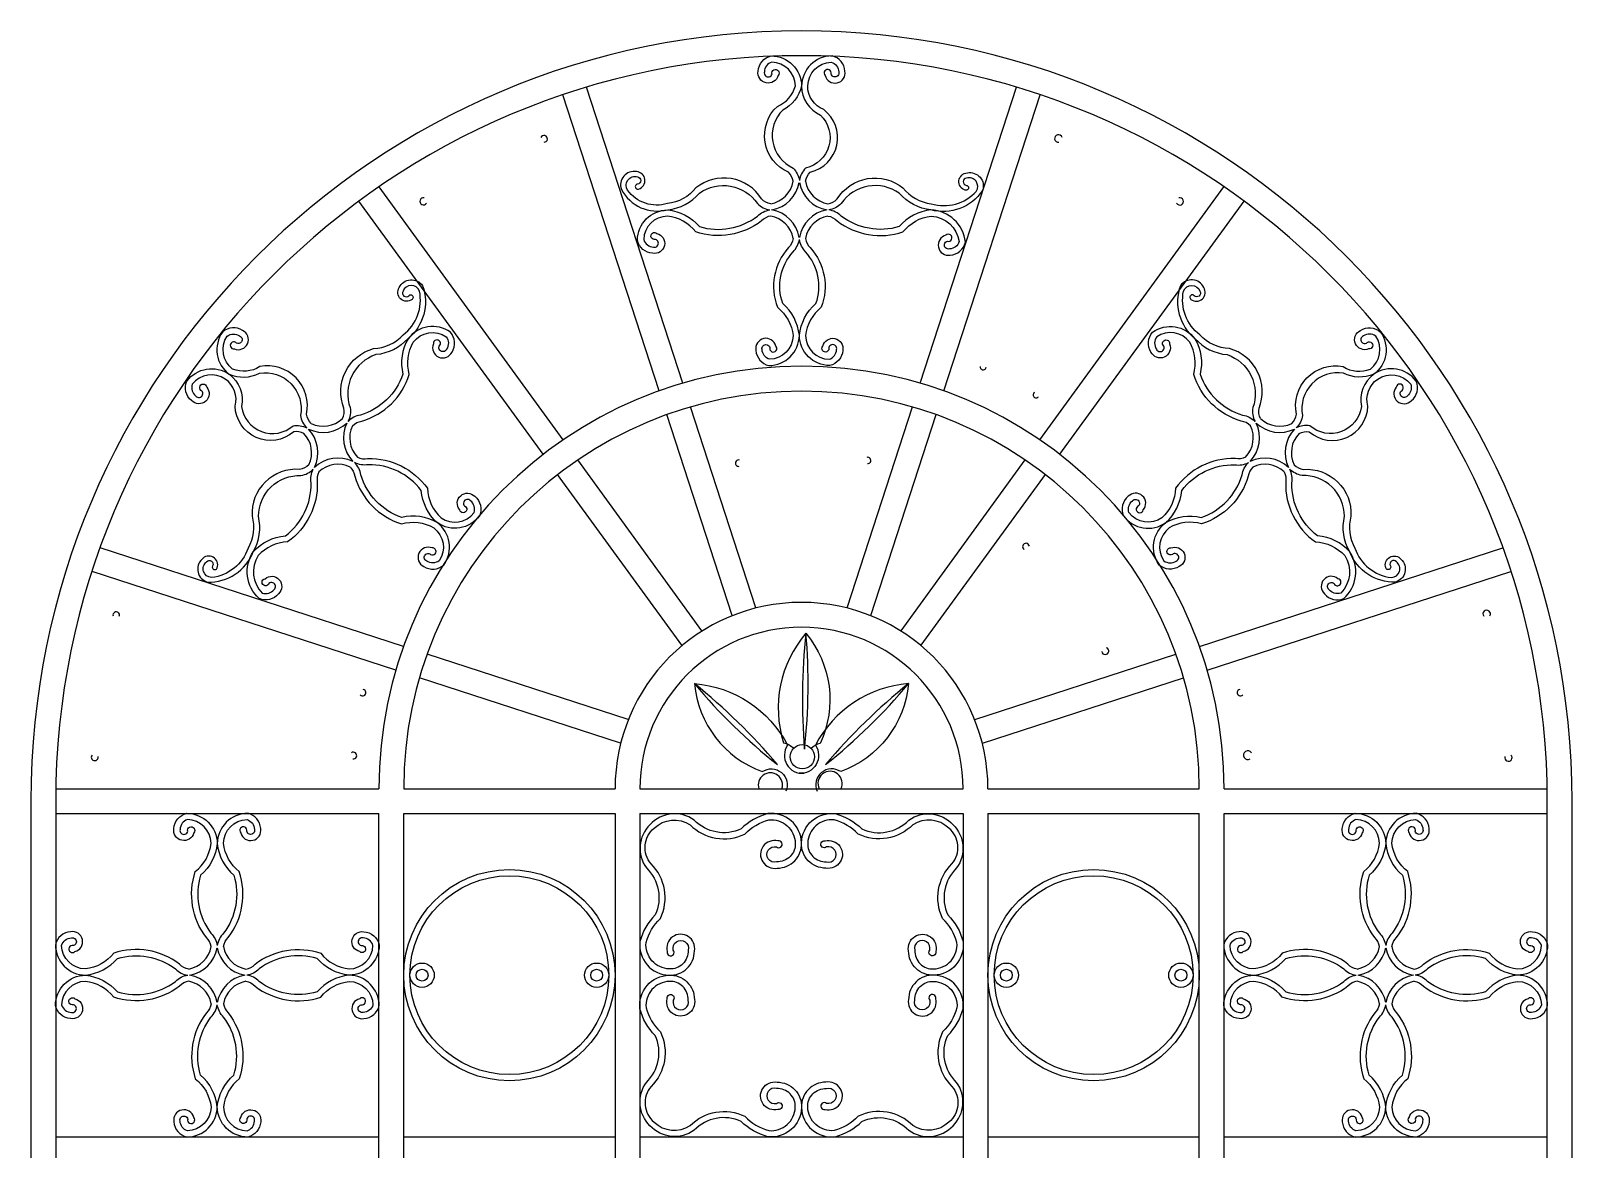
# Model space of a CAD drawing. Header units: metres. Extents: x 0 to 1364, y 0 to 2232.
# Drawn here: x 0 to 1364, y 1242 to 2232 of the extents above; entities that cross this region are included whole.
import ezdxf

# ---------------------------------------------------------------- set-up
doc = ezdxf.new("R2010")
doc.units = ezdxf.units.M
doc.layers.add('3', color=3, linetype='Continuous')
doc.layers.add('4', color=4, linetype='Continuous')

msp = doc.modelspace()

# ---------------------------------------------------------------- linework, layer by layer
at = {"layer": '3'}
for p, q in [((555.97, 1913.2), (470.83, 2175.21)), ((576.89, 1919.99), (491.79, 2181.9)), ((787.11, 1919.99), (872.21, 2181.9)), ((808.03, 1913.2), (893.17, 2175.21)), ((471.07, 1869.94), (308.33, 2093.93)), ((892.93, 1869.94), (1055.67, 2093.93)), ((453.27, 1857.01), (290.4, 2081.17)), ((910.73, 1857.01), (1073.6, 2081.17)), ((641.47, 1721.22), (583.69, 1899.07)), ((722.53, 1721.22), (780.31, 1899.07)), ((620.55, 1714.43), (562.76, 1892.27)), ((743.45, 1714.43), (801.24, 1892.27)), ((593.91, 1700.85), (484, 1852.14)), ((770.09, 1700.85), (880, 1852.14)), ((576.12, 1687.92), (466.2, 1839.21)), ((787.88, 1687.92), (897.8, 1839.21)), ((329.7, 1686.93), (61.27, 1774.15)), ((1034.3, 1686.93), (1302.73, 1774.15)), ((322.91, 1666.01), (54.14, 1753.34)), ((1041.09, 1666.01), (1309.86, 1753.34)), ((528.47, 1622.35), (350.63, 1680.14)), ((835.53, 1622.35), (1013.37, 1680.14)), ((521.68, 1601.43), (343.83, 1659.21)), ((842.32, 1601.43), (1020.17, 1659.21)), ((22, 1560.9), (308, 1560.9)), ((330, 1560.9), (517, 1560.9)), ((539, 1560.9), (825, 1560.9)), ((539, 1560.9), (825, 1560.9)), ((847, 1560.9), (1034, 1560.9)), ((1056, 1560.9), (1342, 1560.9)), ((22, 1538.9), (308, 1538.9)), ((308, 22), (308, 1538.9)), ((330, 22), (330, 1538.9)), ((330, 1538.9), (517, 1538.9)), ((517, 1538.9), (517, 22)), ((539, 1538.9), (539, 22)), ((539, 1538.9), (825, 1538.9)), ((825, 1538.9), (825, 22)), ((847, 1538.9), (847, 22)), ((847, 1538.9), (1034, 1538.9)), ((1034, 22), (1034, 1538.9)), ((1056, 22), (1056, 1538.9)), ((1056, 1538.9), (1342, 1538.9)), ((22, 1252.9), (308, 1252.9)), ((330, 1252.9), (517, 1252.9)), ((539, 1252.9), (825, 1252.9)), ((847, 1252.9), (1034, 1252.9)), ((1056, 1252.9), (1342, 1252.9))]:
    msp.add_line(p, q, dxfattribs=at)
for points in [[(674.65, 2098.67, 0.17), (670.41, 2106.76, -0.54), (660.64, 2165.02, 0.24), (676.56, 2183.16, 0.4), (655.74, 2204.16, 0.32), (649.11, 2195.5, 1.01), (655.92, 2193.74, -1.71), (661.25, 2192.41, -0.97), (643.64, 2196.21, -0.33), (655.07, 2209.67, -0.41), (682.06, 2182.9, -0.22), (665.37, 2161.8, 0.52), (674.52, 2110.44, -0.16), (680.09, 2099.5)], [(685.53, 2098.67, -0.17), (689.77, 2106.76, 0.63), (701.75, 2162.13, -0.32), (687.57, 2183.16, -0.4), (708.38, 2204.16, -0.32), (715.01, 2195.5, -1.01), (708.2, 2193.74, 1.71), (702.87, 2192.41, 0.97), (720.48, 2196.21, 0.33), (709.05, 2209.67, 0.41), (682.06, 2182.9, 0.29), (698.73, 2157.29, -0.6), (685.66, 2110.44, 0.16), (680.09, 2099.5)], [(654.81, 2078.82, -0.17), (646.73, 2083.07, 0.45), (588.47, 2092.9, -0.2), (563.36, 2078.98, -0.32), (528.09, 2090.86, -0.7), (536.74, 2102.6, -0.89), (536.89, 2096.17, 1.1), (537.84, 2091.86, 0.85), (536.03, 2107.23, 0.58), (522.58, 2091.53, 0.35), (563.62, 2073.48, 0.19), (591.69, 2088.17, -0.42), (643.05, 2078.97, 0.16), (653.98, 2073.39)], [(705.4, 2078.8, 0.17), (713.49, 2083.04, -0.45), (771.75, 2092.81, 0.2), (796.85, 2078.86, 0.29), (836.7, 2089.79, 0.7), (828.06, 2101.54, 0.89), (827.9, 2095.11, -1.1), (826.95, 2090.8, -0.85), (828.77, 2106.17, -0.58), (842.21, 2090.45, -0.32), (796.59, 2073.36, -0.19), (768.53, 2088.08, 0.42), (717.16, 2078.93, -0.16), (706.23, 2073.36)], [(654.78, 2067.92, 0.17), (646.69, 2063.68, -0.25), (588.43, 2053.91, 0.2), (563.33, 2067.86, 0.4), (542.33, 2047.04, 0.32), (550.99, 2040.41, 1.01), (552.74, 2047.22, -1.71), (554.08, 2052.55, -0.97), (550.28, 2034.94, -0.33), (536.82, 2046.37, -0.41), (563.59, 2073.36, -0.19), (591.65, 2058.64, 0.24), (643.01, 2067.79, -0.16), (653.95, 2073.36)], [(705.4, 2067.92, -0.17), (713.49, 2063.68, 0.25), (771.75, 2053.91, -0.2), (796.85, 2067.86, -0.35), (821.56, 2045.43, -0.32), (812.9, 2038.8, -1.01), (811.15, 2045.61, 1.71), (809.81, 2050.94, 0.97), (813.61, 2033.33, 0.33), (827.07, 2044.76, 0.37), (796.59, 2073.36, 0.19), (768.53, 2058.64, -0.24), (717.16, 2067.79, 0.16), (706.23, 2073.36)], [(674.65, 2048.05, -0.17), (670.41, 2039.96, 0.28), (660.64, 1987.17, -0.2), (674.58, 1962.07, -0.4), (653.77, 1941.08, -0.32), (647.14, 1949.74, -1.01), (653.95, 1951.49, 1.71), (659.28, 1952.83, 0.97), (641.67, 1949.02, 0.33), (653.1, 1935.56, 0.41), (680.09, 1962.34, 0.19), (665.37, 1990.4, -0.27), (674.52, 2036.28, 0.16), (680.09, 2047.22)], [(685.53, 2048.05, 0.17), (689.77, 2039.96, -0.28), (699.54, 1987.17, 0.2), (685.59, 1962.07, 0.4), (706.41, 1941.08, 0.32), (713.04, 1949.74, 1.01), (706.23, 1951.49, -1.71), (700.89, 1952.83, -0.97), (718.51, 1949.02, -0.33), (707.08, 1935.56, -0.41), (680.09, 1962.34, -0.19), (694.81, 1990.4, 0.27), (685.66, 2036.28, -0.16), (680.09, 2047.22)], [(275.78, 1888.68, 0.17), (277.09, 1897.72, -0.45), (303.38, 1950.63, 0.2), (329.4, 1962.76, 0.29), (343.95, 2001.44, 0.7), (329.36, 2001.34, 0.89), (334.48, 1997.43, -1.1), (337.41, 1994.14, -0.85), (326.03, 2004.63, -0.58), (346.65, 2006.29, -0.32), (333.7, 1959.32, -0.19), (305.32, 1945.24, 0.42), (282.58, 1898.29, -0.16), (280.67, 1886.16)], [(1088.22, 1888.68, -0.17), (1086.91, 1897.72, 0.45), (1060.62, 1950.63, -0.2), (1034.6, 1962.76, -0.29), (1020.05, 2001.44, -0.7), (1034.64, 2001.34, -0.89), (1029.52, 1997.43, 1.1), (1026.59, 1994.14, 0.85), (1037.97, 2004.63, 0.58), (1017.35, 2006.29, 0.32), (1030.3, 1959.32, 0.19), (1058.68, 1945.24, -0.42), (1081.42, 1898.29, 0.16), (1083.33, 1886.16)], [(248.06, 1884.29, -0.17), (244.01, 1892.48, 0.54), (202.61, 1934.63, -0.24), (178.59, 1932.42, -0.4), (173.83, 1961.6, -0.32), (184.74, 1961.87, -1.01), (182.15, 1955.33, 1.71), (180.1, 1950.23, 0.97), (187.38, 1966.72, 0.33), (169.77, 1965.38, 0.41), (175.56, 1927.81, 0.22), (202.44, 1928.91, -0.52), (238.62, 1891.32, 0.16), (244.19, 1880.38)], [(284.61, 1882.3, -0.17), (292.8, 1886.35, 0.25), (334.95, 1927.75, -0.2), (338.42, 1956.25, -0.4), (367.61, 1961, -0.32), (367.88, 1950.1, -1.01), (361.34, 1952.68, 1.71), (356.24, 1954.73, 0.97), (372.73, 1947.46, 0.33), (371.39, 1965.07, 0.41), (333.81, 1959.27, 0.19), (329.23, 1927.92, -0.24), (291.64, 1891.74, 0.16), (280.7, 1886.17)], [(1079.39, 1882.3, 0.17), (1071.2, 1886.35, -0.25), (1029.05, 1927.75, 0.2), (1025.58, 1956.25, 0.4), (996.39, 1961, 0.32), (996.12, 1950.1, 1.01), (1002.66, 1952.68, -1.71), (1007.76, 1954.73, -0.97), (991.27, 1947.46, -0.33), (992.61, 1965.07, -0.41), (1030.19, 1959.27, -0.19), (1034.77, 1927.92, 0.24), (1072.36, 1891.74, -0.16), (1083.3, 1886.17)], [(1115.94, 1884.29, 0.17), (1119.99, 1892.48, -0.54), (1161.39, 1934.63, 0.24), (1185.41, 1932.42, 0.4), (1190.17, 1961.6, 0.32), (1179.26, 1961.87, 1.01), (1181.85, 1955.33, -1.71), (1183.9, 1950.23, -0.97), (1176.62, 1966.72, -0.33), (1194.23, 1965.38, -0.41), (1188.44, 1927.81, -0.22), (1161.56, 1928.91, 0.52), (1125.38, 1891.32, -0.16), (1119.81, 1880.38)], [(241.67, 1875.5, 0.17), (232.63, 1876.82, -0.63), (180.79, 1899.67, 0.32), (172.12, 1923.51, 0.4), (142.89, 1919.01, 0.32), (146, 1908.56, 1.01), (151.42, 1913.04, -1.71), (155.64, 1916.57, -0.97), (142.21, 1904.55, -0.33), (138.04, 1921.71, -0.41), (175.56, 1927.81, -0.29), (186.48, 1899.27, 0.6), (232.07, 1882.31, -0.16), (244.19, 1880.38)], [(1122.33, 1875.5, -0.17), (1131.37, 1876.82, 0.63), (1183.21, 1899.67, -0.32), (1191.88, 1923.51, -0.4), (1221.11, 1919.01, -0.32), (1218, 1908.56, -1.01), (1212.58, 1913.04, 1.71), (1208.36, 1916.57, 0.97), (1221.79, 1904.55, 0.33), (1225.96, 1921.71, 0.41), (1188.44, 1927.81, 0.29), (1177.52, 1899.27, -0.6), (1131.93, 1882.31, 0.16), (1119.81, 1880.38)], [(246.07, 1847.74, -0.17), (237.88, 1843.69, 0.45), (195.73, 1802.3, -0.2), (192.26, 1773.79, -0.29), (160, 1747.97, -0.7), (155.56, 1761.88, -0.89), (160.86, 1758.22, 1.1), (164.9, 1756.46, 0.85), (151.4, 1764.02, 0.58), (156.22, 1743.91, 0.32), (196.86, 1770.77, 0.19), (201.45, 1802.12, -0.42), (239.04, 1838.3, 0.16), (249.98, 1843.88)], [(254.86, 1841.35, 0.17), (253.54, 1832.31, -0.25), (227.2, 1779.43, 0.2), (201.16, 1767.32, 0.35), (204.78, 1734.15, 0.32), (215.23, 1737.26, 1.01), (210.76, 1742.68, -1.71), (207.23, 1746.9, -0.97), (219.24, 1733.47, -0.33), (202.08, 1729.3, -0.37), (196.86, 1770.77, -0.19), (225.26, 1784.82, 0.24), (248.05, 1831.75, -0.16), (249.98, 1843.88)], [(282.62, 1845.75, -0.17), (286.67, 1837.56, 0.25), (328.06, 1795.41, -0.2), (356.57, 1791.94, -0.4), (361.32, 1762.75, -0.32), (350.42, 1762.48, -1.01), (353, 1769.02, 1.71), (355.05, 1774.12, 0.97), (347.78, 1757.63, 0.33), (365.38, 1758.97, 0.41), (359.59, 1796.55, 0.19), (328.24, 1801.13, -0.24), (292.06, 1838.72, 0.16), (286.48, 1849.66)], [(289.01, 1854.54, 0.17), (298.05, 1853.22, -0.25), (350.93, 1826.88, 0.2), (363.04, 1800.84, 0.4), (392.26, 1805.34, 0.32), (389.15, 1815.8, 1.01), (383.73, 1811.32, -1.71), (379.51, 1807.79, -0.97), (392.94, 1819.8, -0.33), (397.11, 1802.64, -0.41), (359.59, 1796.55, -0.19), (345.54, 1824.94, 0.24), (298.61, 1847.73, -0.16), (286.48, 1849.66)], [(1074.99, 1854.54, -0.17), (1065.95, 1853.22, 0.25), (1013.07, 1826.88, -0.2), (1000.96, 1800.84, -0.4), (971.74, 1805.34, -0.32), (974.85, 1815.8, -1.01), (980.27, 1811.32, 1.71), (984.49, 1807.79, 0.97), (971.06, 1819.8, 0.33), (966.89, 1802.64, 0.41), (1004.41, 1796.55, 0.19), (1018.46, 1824.94, -0.24), (1065.39, 1847.73, 0.16), (1077.52, 1849.66)], [(1081.38, 1845.75, 0.17), (1077.33, 1837.56, -0.25), (1035.94, 1795.41, 0.2), (1007.43, 1791.94, 0.4), (1002.68, 1762.75, 0.32), (1013.58, 1762.48, 1.01), (1011, 1769.02, -1.71), (1008.95, 1774.12, -0.97), (1016.22, 1757.63, -0.33), (998.62, 1758.97, -0.41), (1004.41, 1796.55, -0.19), (1035.76, 1801.13, 0.24), (1071.94, 1838.72, -0.16), (1077.52, 1849.66)], [(1109.14, 1841.35, -0.17), (1110.46, 1832.31, 0.25), (1136.8, 1779.43, -0.2), (1162.84, 1767.32, -0.35), (1159.22, 1734.15, -0.32), (1148.77, 1737.26, -1.01), (1153.24, 1742.68, 1.71), (1156.77, 1746.9, 0.97), (1144.76, 1733.47, 0.33), (1161.92, 1729.3, 0.37), (1167.14, 1770.77, 0.19), (1138.74, 1784.82, -0.24), (1115.95, 1831.75, 0.16), (1114.02, 1843.88)], [(1117.93, 1847.74, 0.17), (1126.12, 1843.69, -0.45), (1168.27, 1802.3, 0.2), (1171.74, 1773.79, 0.29), (1204, 1747.97, 0.7), (1208.44, 1761.88, 0.89), (1203.14, 1758.22, -1.1), (1199.1, 1756.46, -0.85), (1212.6, 1764.02, -0.58), (1207.78, 1743.91, -0.32), (1167.14, 1770.77, -0.19), (1162.55, 1802.12, 0.42), (1124.96, 1838.3, -0.16), (1114.02, 1843.88)], [(685.89, 1698.56, 0.26), (666.18, 1601.6, -0.16), (675.01, 1596.7, -0.16)], [(685.89, 1698.56, -0.29), (698.5, 1600.98, 0.16), (690.64, 1596.45, 0.16)], [(947.67, 1682.33, 1.69), (951.92, 1685.82, 1.7)], [(587.22, 1654, -0.26), (669.72, 1599.37, 0.64), (684.18, 1574.66)], [(587.22, 1654, 0.29), (647.31, 1576.08, -0.75), (668.24, 1558.72)], [(776.78, 1654, 0.26), (694.28, 1599.37, -0.64), (679.82, 1574.66)], [(776.78, 1654, -0.29), (716.69, 1576.08, 0.75), (695.76, 1558.72)], [(159.56, 1421.21, 0.17), (155.32, 1429.3, -0.25), (145.55, 1487.56, 0.2), (159.5, 1512.66, 0.4), (138.68, 1533.66, 0.32), (132.05, 1525, 1.01), (138.86, 1523.24, -1.71), (144.19, 1521.91, -0.97), (126.58, 1525.71, -0.33), (138.01, 1539.17, -0.41), (165, 1512.4, -0.19), (150.28, 1484.34, 0.24), (159.43, 1432.98, -0.16), (165, 1422.04)], [(170.44, 1421.21, -0.17), (174.68, 1429.3, 0.25), (184.45, 1487.56, -0.2), (170.5, 1512.66, -0.4), (191.32, 1533.66, -0.32), (197.95, 1525, -1.01), (191.14, 1523.24, 1.71), (185.81, 1521.91, 0.97), (203.42, 1525.71, 0.33), (191.99, 1539.17, 0.41), (165, 1512.4, 0.19), (179.72, 1484.34, -0.24), (170.57, 1432.98, 0.16), (165, 1422.04)], [(1193.56, 1421.21, 0.17), (1189.32, 1429.3, -0.25), (1179.55, 1487.56, 0.2), (1193.5, 1512.66, 0.4), (1172.68, 1533.66, 0.32), (1166.05, 1525, 1.01), (1172.86, 1523.24, -1.71), (1178.19, 1521.91, -0.97), (1160.58, 1525.71, -0.33), (1172.01, 1539.17, -0.41), (1199, 1512.4, -0.19), (1184.28, 1484.34, 0.24), (1193.43, 1432.98, -0.16), (1199, 1422.04)], [(1204.44, 1421.21, -0.17), (1208.68, 1429.3, 0.25), (1218.45, 1487.56, -0.2), (1204.5, 1512.66, -0.4), (1225.32, 1533.66, -0.32), (1231.95, 1525, -1.01), (1225.14, 1523.24, 1.71), (1219.81, 1521.91, 0.97), (1237.42, 1525.71, 0.33), (1225.99, 1539.17, 0.41), (1199, 1512.4, 0.19), (1213.72, 1484.34, -0.24), (1204.57, 1432.98, 0.16), (1199, 1422.04)], [(139.69, 1401.34, -0.17), (131.6, 1405.58, 0.25), (73.34, 1415.35, -0.2), (48.24, 1401.4, -0.4), (27.24, 1422.22, -0.32), (35.9, 1428.85, -1.01), (37.66, 1422.04, 1.71), (38.99, 1416.71, 0.97), (35.19, 1434.32, 0.33), (21.73, 1422.89, 0.41), (48.5, 1395.9, 0.19), (76.56, 1410.62, -0.24), (127.92, 1401.47, 0.16), (138.86, 1395.9)], [(190.31, 1401.34, 0.17), (198.4, 1405.58, -0.25), (256.66, 1415.35, 0.2), (281.76, 1401.4, 0.4), (302.76, 1422.22, 0.32), (294.1, 1428.85, 1.01), (292.34, 1422.04, -1.71), (291.01, 1416.71, -0.97), (294.81, 1434.32, -0.33), (308.27, 1422.89, -0.41), (281.5, 1395.9, -0.19), (253.44, 1410.62, 0.24), (202.08, 1401.47, -0.16), (191.14, 1395.9)], [(1173.69, 1401.34, -0.17), (1165.6, 1405.58, 0.25), (1107.34, 1415.35, -0.2), (1082.24, 1401.4, -0.4), (1061.24, 1422.22, -0.32), (1069.9, 1428.85, -1.01), (1071.66, 1422.04, 1.71), (1072.99, 1416.71, 0.97), (1069.19, 1434.32, 0.33), (1055.73, 1422.89, 0.41), (1082.5, 1395.9, 0.19), (1110.56, 1410.62, -0.24), (1161.92, 1401.47, 0.16), (1172.86, 1395.9)], [(1224.31, 1401.34, 0.17), (1232.4, 1405.58, -0.25), (1290.66, 1415.35, 0.2), (1315.76, 1401.4, 0.4), (1336.76, 1422.22, 0.32), (1328.1, 1428.85, 1.01), (1326.34, 1422.04, -1.71), (1325.01, 1416.71, -0.97), (1328.81, 1434.32, -0.33), (1342.27, 1422.89, -0.41), (1315.5, 1395.9, -0.19), (1287.44, 1410.62, 0.24), (1236.08, 1401.47, -0.16), (1225.14, 1395.9)], [(139.69, 1390.46, 0.17), (131.6, 1386.22, -0.25), (73.34, 1376.45, 0.2), (48.24, 1390.4, 0.4), (27.24, 1369.58, 0.32), (35.9, 1362.95, 1.01), (37.66, 1369.76, -1.71), (38.99, 1375.09, -0.97), (35.19, 1357.48, -0.33), (21.73, 1368.91, -0.41), (48.5, 1395.9, -0.19), (76.56, 1381.18, 0.24), (127.92, 1390.33, -0.16), (138.86, 1395.9)], [(190.31, 1390.46, -0.17), (198.4, 1386.22, 0.25), (256.66, 1376.45, -0.2), (281.76, 1390.4, -0.4), (302.76, 1369.58, -0.32), (294.1, 1362.95, -1.01), (292.34, 1369.76, 1.71), (291.01, 1375.09, 0.97), (294.81, 1357.48, 0.33), (308.27, 1368.91, 0.41), (281.5, 1395.9, 0.19), (253.44, 1381.18, -0.24), (202.08, 1390.33, 0.16), (191.14, 1395.9)], [(1173.69, 1390.46, 0.17), (1165.6, 1386.22, -0.25), (1107.34, 1376.45, 0.2), (1082.24, 1390.4, 0.4), (1061.24, 1369.58, 0.32), (1069.9, 1362.95, 1.01), (1071.66, 1369.76, -1.71), (1072.99, 1375.09, -0.97), (1069.19, 1357.48, -0.33), (1055.73, 1368.91, -0.41), (1082.5, 1395.9, -0.19), (1110.56, 1381.18, 0.24), (1161.92, 1390.33, -0.16), (1172.86, 1395.9)], [(1224.31, 1390.46, -0.17), (1232.4, 1386.22, 0.25), (1290.66, 1376.45, -0.2), (1315.76, 1390.4, -0.4), (1336.76, 1369.58, -0.32), (1328.1, 1362.95, -1.01), (1326.34, 1369.76, 1.71), (1325.01, 1375.09, 0.97), (1328.81, 1357.48, 0.33), (1342.27, 1368.91, 0.41), (1315.5, 1395.9, 0.19), (1287.44, 1381.18, -0.24), (1236.08, 1390.33, 0.16), (1225.14, 1395.9)], [(159.56, 1370.59, -0.17), (155.32, 1362.5, 0.25), (145.55, 1304.24, -0.2), (159.5, 1279.14, -0.4), (138.68, 1258.14, -0.32), (132.05, 1266.8, -1.01), (138.86, 1268.56, 1.71), (144.19, 1269.89, 0.97), (126.58, 1266.09, 0.33), (138.01, 1252.63, 0.41), (165, 1279.4, 0.19), (150.28, 1307.46, -0.24), (159.43, 1358.82, 0.16), (165, 1369.76)], [(170.44, 1370.59, 0.17), (174.68, 1362.5, -0.25), (184.45, 1304.24, 0.2), (170.5, 1279.14, 0.4), (191.32, 1258.14, 0.32), (197.95, 1266.8, 1.01), (191.14, 1268.56, -1.71), (185.81, 1269.89, -0.97), (203.42, 1266.09, -0.33), (191.99, 1252.63, -0.41), (165, 1279.4, -0.19), (179.72, 1307.46, 0.24), (170.57, 1358.82, -0.16), (165, 1369.76)], [(1193.56, 1370.59, -0.17), (1189.32, 1362.5, 0.25), (1179.55, 1304.24, -0.2), (1193.5, 1279.14, -0.4), (1172.68, 1258.14, -0.32), (1166.05, 1266.8, -1.01), (1172.86, 1268.56, 1.71), (1178.19, 1269.89, 0.97), (1160.58, 1266.09, 0.33), (1172.01, 1252.63, 0.41), (1199, 1279.4, 0.19), (1184.28, 1307.46, -0.24), (1193.43, 1358.82, 0.16), (1199, 1369.76)], [(1204.44, 1370.59, 0.17), (1208.68, 1362.5, -0.25), (1218.45, 1304.24, 0.2), (1204.5, 1279.14, 0.4), (1225.32, 1258.14, 0.32), (1231.95, 1266.8, 1.01), (1225.14, 1268.56, -1.71), (1219.81, 1269.89, -0.97), (1237.42, 1266.09, -0.33), (1225.99, 1252.63, -0.41), (1199, 1279.4, -0.19), (1213.72, 1307.46, 0.24), (1204.57, 1358.82, -0.16), (1199, 1369.76)]]:
    msp.add_lwpolyline(points, format="xyb", dxfattribs=at)
for points in [[(551.61, 1526.04, -0.35), (583.41, 1529.06, 0.32), (631.79, 1520.82, -0.13), (653.19, 1533.47, -0.43), (676.5, 1512.91, -0.44), (659.91, 1496.17, -1.3), (659.8, 1509.4, 1.62), (661.16, 1514.73, 1.25), (660.48, 1490.66, 0.43), (682, 1513.12, 0.44), (652.19, 1538.9, 0.13), (628.56, 1525.38, -0.32), (587.05, 1533.2, 0.38), (547.89, 1529.13, 0.37), (544.7, 1490.85, -0.32), (552.52, 1449.34, 0.13), (539, 1425.71, 0.44), (564.78, 1395.9, 0.43), (587.24, 1417.42, 1.25), (563.17, 1416.74, 1.62), (568.5, 1418.1, -1.3), (581.73, 1417.99, -0.44), (564.99, 1401.4, -0.43), (544.43, 1424.71, -0.13), (557.08, 1446.11, 0.32), (548.84, 1494.49, -0.42)], [(812.39, 1526.04, 0.35), (780.59, 1529.06, -0.32), (732.21, 1520.82, 0.13), (710.81, 1533.47, 0.43), (687.5, 1512.91, 0.44), (704.09, 1496.17, 1.3), (704.2, 1509.4, -1.62), (702.84, 1514.73, -1.25), (703.52, 1490.66, -0.43), (682, 1513.12, -0.44), (711.81, 1538.9, -0.13), (735.44, 1525.38, 0.32), (776.95, 1533.2, -0.38), (816.11, 1529.13, -0.37), (819.3, 1490.85, 0.32), (811.48, 1449.34, -0.13), (825, 1425.71, -0.44), (799.22, 1395.9, -0.43), (776.76, 1417.42, -1.25), (800.83, 1416.74, -1.62), (795.5, 1418.1, 1.3), (782.27, 1417.99, 0.44), (799.01, 1401.4, 0.43), (819.57, 1424.71, 0.13), (806.92, 1446.11, -0.32), (815.16, 1494.49, 0.42)], [(551.61, 1265.76, 0.35), (583.41, 1262.74, -0.32), (631.79, 1270.98, 0.13), (653.19, 1258.33, 0.43), (676.5, 1278.89, 0.44), (659.91, 1295.63, 1.3), (659.8, 1282.4, -1.62), (661.16, 1277.07, -1.25), (660.48, 1301.14, -0.43), (682, 1278.68, -0.44), (652.19, 1252.9, -0.13), (628.56, 1266.42, 0.32), (587.05, 1258.6, -0.38), (547.89, 1262.67, -0.37), (544.7, 1300.95, 0.32), (552.52, 1342.46, -0.13), (539, 1366.09, -0.44), (564.78, 1395.9, -0.43), (587.24, 1374.38, -1.25), (563.17, 1375.06, -1.62), (568.5, 1373.7, 1.3), (581.73, 1373.81, 0.44), (564.99, 1390.4, 0.43), (544.43, 1367.09, 0.13), (557.08, 1345.69, -0.32), (548.84, 1297.31, 0.42)], [(812.39, 1265.76, -0.35), (780.59, 1262.74, 0.32), (732.21, 1270.98, -0.13), (710.81, 1258.33, -0.43), (687.5, 1278.89, -0.44), (704.09, 1295.63, -1.3), (704.2, 1282.4, 1.62), (702.84, 1277.07, 1.25), (703.52, 1301.14, 0.43), (682, 1278.68, 0.44), (711.81, 1252.9, 0.13), (735.44, 1266.42, -0.32), (776.95, 1258.6, 0.38), (816.11, 1262.67, 0.37), (819.3, 1300.95, -0.32), (811.48, 1342.46, 0.13), (825, 1366.09, 0.44), (799.22, 1395.9, 0.43), (776.76, 1374.38, 1.25), (800.83, 1375.06, 1.62), (795.5, 1373.7, -1.3), (782.27, 1373.81, -0.44), (799.01, 1390.4, -0.43), (819.57, 1367.09, -0.13), (806.92, 1345.69, 0.32), (815.16, 1297.31, -0.42)]]:
    msp.add_lwpolyline(points, format="xyb", close=True, dxfattribs=at)
for centre, radius in [((682.71, 1589.24), 10.72), ((423.5, 1395.9), 93.5), ((940.5, 1395.9), 93.5), ((423.5, 1395.9), 88), ((940.5, 1395.9), 88), ((346.27, 1395.9), 10.77), ((500.73, 1395.9), 10.77), ((863.27, 1395.9), 10.77), ((1017.73, 1395.9), 10.77), ((346.27, 1395.9), 5.27), ((500.73, 1395.9), 5.27), ((863.27, 1395.9), 5.27), ((1017.73, 1395.9), 5.27)]:
    msp.add_circle(centre, radius, dxfattribs=at)
for centre, radius, start, end in [((454.14, 2136.25), 3, 272.15, 154.36), ((909.34, 2136.59), 3.36, 16.58, 276.91), ((650.38, 2103.07), 24.67, 280.28, 349.72), ((650.38, 2103.07), 30.17, 280.28, 349.72), ((709.8, 2103.07), 30.17, 190.28, 259.72), ((709.8, 2103.07), 24.67, 190.28, 259.72), ((347.44, 2080.97), 3.14, 76.28, 326.8), ((650.38, 2043.65), 30.17, 10.28, 79.72), ((709.8, 2043.65), 30.17, 100.28, 169.72), ((1016.77, 2080.89), 3.28, 210.04, 106.88), ((650.38, 2043.65), 24.67, 10.28, 79.72), ((709.8, 2043.65), 24.67, 100.28, 169.72), ((682, 1560.9), 374, 0, 180), ((842.8, 1934.29), 2.57, 172.75, 353.69), ((682, 1560.9), 352, 0, 180), ((889.65, 1909.57), 2.6, 122.22, 321.76), ((258.77, 1906.52), 30.17, 244.28, 313.72), ((258.77, 1906.52), 24.67, 244.28, 313.72), ((306.84, 1871.59), 30.17, 154.28, 223.72), ((1057.16, 1871.59), 30.17, 316.28, 25.72), ((1105.23, 1906.52), 30.17, 226.28, 295.72), ((1105.23, 1906.52), 24.67, 226.28, 295.72), ((223.84, 1858.45), 24.67, 334.28, 43.72), ((223.84, 1858.45), 30.17, 334.28, 43.72), ((306.84, 1871.59), 24.67, 154.28, 223.72), ((1057.16, 1871.59), 24.67, 316.28, 25.72), ((1140.16, 1858.45), 30.17, 136.28, 205.72), ((1140.16, 1858.45), 24.67, 136.28, 205.72), ((271.91, 1823.52), 30.17, 64.28, 133.72), ((271.91, 1823.52), 24.67, 64.28, 133.72), ((626.37, 1849.15), 2.82, 75.81, 282.26), ((740.57, 1851.54), 2.79, 263.73, 103.03), ((1092.09, 1823.52), 30.17, 46.28, 115.72), ((1092.09, 1823.52), 24.67, 46.28, 115.72), ((880.68, 1775.19), 3.02, 10.53, 239.54), ((682, 1560.9), 165, 0, 180), ((1288.38, 1715.66), 3.31, 328.84, 216.65), ((75.58, 1714.67), 2.88, 339.93, 194.58), ((682, 1560.9), 143, 0, 180), ((1214.21, 1640.75), 531.47, 173.76, 184.84), ((180.35, 1653.45), 507.55, 353.49, 5.1), ((976.59, 1979.58), 507.55, 219.9, 231.51), ((254.52, 1239.55), 531.47, 40.16, 51.24), ((387.41, 1979.58), 507.55, 308.49, 320.1), ((1109.48, 1239.55), 531.47, 128.76, 139.84), ((293.63, 1646), 2.88, 223.54, 78.02), ((1070.41, 1646.03), 2.87, 102.88, 315.56), ((56.5, 1588.85), 3.02, 141.27, 9.81), ((285.45, 1590.36), 2.96, 260.1, 123.93), ((1077, 1590.69), 3.84, 33.68, 302.29), ((1307.6, 1588.44), 3.21, 163.29, 45.64), ((654.49, 1564.34), 10.72, 341.27, 198.73), ((707.28, 1565.69), 10.72, 333.46, 206.54), ((135.29, 1425.61), 24.67, 280.28, 349.72), ((135.29, 1425.61), 30.17, 280.28, 349.72), ((194.71, 1425.61), 30.17, 190.28, 259.72), ((194.71, 1425.61), 24.67, 190.28, 259.72), ((1169.29, 1425.61), 24.67, 280.28, 349.72), ((1169.29, 1425.61), 30.17, 280.28, 349.72), ((1228.71, 1425.61), 30.17, 190.28, 259.72), ((1228.71, 1425.61), 24.67, 190.28, 259.72), ((135.29, 1366.19), 30.17, 10.28, 79.72), ((194.71, 1366.19), 30.17, 100.28, 169.72), ((1169.29, 1366.19), 30.17, 10.28, 79.72), ((1228.71, 1366.19), 30.17, 100.28, 169.72), ((135.29, 1366.19), 24.67, 10.28, 79.72), ((194.71, 1366.19), 24.67, 100.28, 169.72), ((1169.29, 1366.19), 24.67, 10.28, 79.72), ((1228.71, 1366.19), 24.67, 100.28, 169.72)]:
    msp.add_arc(centre, radius, start, end, dxfattribs=at)
at = {"layer": '4'}
for points in [[(1364, 0), (1364, 1549.9, 1), (0, 1549.9), (0, 0)], [(1342, 22), (1342, 1549.9, 1), (22, 1549.9), (22, 22)]]:
    msp.add_lwpolyline(points, format="xyb", dxfattribs=at)

doc.saveas('drawing.dxf')
